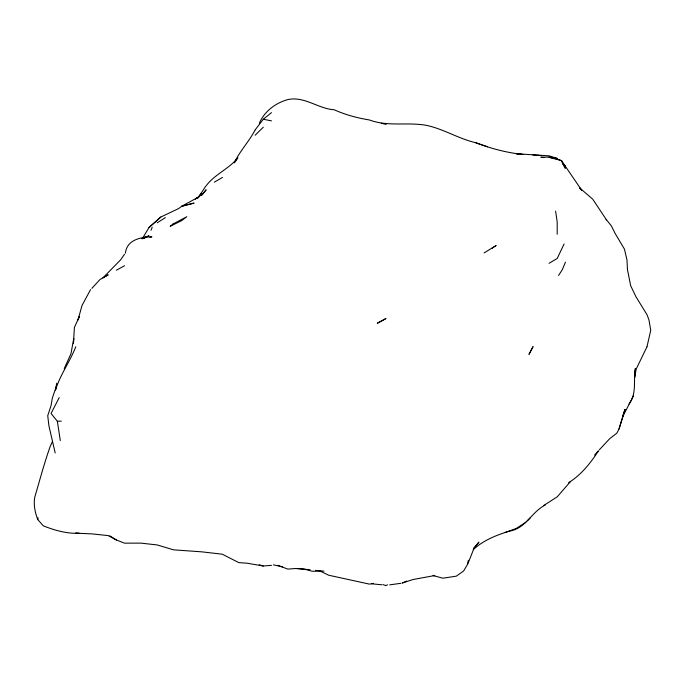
<?xml version="1.0" encoding="UTF-8"?>
<svg xmlns="http://www.w3.org/2000/svg" width="685" height="685" viewBox="0 0 685 685"><rect width="100%" height="100%" fill="white"/><g stroke="black" fill="none" stroke-linecap="round" stroke-linejoin="round"><path stroke-width="1.03" d="M557.196 234.227L557.196 222.008L555.603 211.16M467.401 564.235L468.403 560.313M271.474 565.322L263.305 566.007L246.977 563.181L238.817 562.625L222.282 554.199L201.904 551.853L173.51 549.832L157.182 544.943L140.853 543.119L124.524 543.162L116.364 539.977L108.196 535.601L91.867 533.88L75.547 533.17L79.263 533.315C66.873 533.786 54.672 530.387 43.275 525.815L37.778 519.555L38.077 517.766M55.536 389.842L56.709 383.189M55.588 389.919C60.066 374.909 69.827 361.911 75.547 347.295L75.795 346.79M647 346.721L650.75 330.247L648.918 319.758L647 314.689L635.954 296.751L630.671 285.731L627.469 269.676L626.989 259.966L624.42 249.057L615.087 233.379L611.474 226.041L606.182 219.414L606.456 219.834L592.722 199.164L579.596 187.887L581.685 190.216L561.495 160.632L557.196 158.971L549.036 157.31L561.495 160.632L564.988 168.039M125.398 253.167C126.879 239.733 140.733 237.01 151.907 236.856L149.895 237.258M599.238 449.917L609.796 438.571L616.817 433.194L619 429.075L624.977 409.63L622.502 416.985L633.548 395.724M619 429.075L624.977 409.63M56.376 386.28L52.36 398.019L51.05 405.546L47.736 415.709L48.918 425.822L55.185 452.948M646.94 346.901L636.219 368.984L634.635 377.503L635.372 368.504C633.197 380.338 637.033 393.806 629.01 404.013M468.052 563.361L473.874 548.625L478.926 542.118L473.481 548.428M151.008 230.246L152.207 227.257M564.115 243.954L557.196 258.468L549.036 263.297M565.45 262.141L562.274 269.736L558.583 275.43M64.227 368.676L70.957 353.708L73.757 338.536L73.423 343.605L74.408 327.421L79.409 316.419L77.944 320.041L82.029 305.476L90.557 289.609M52.351 441.782L50.21 446.397C44.277 463.154 39.739 480.271 34.73 497.293C33.445 504.854 35.021 512.508 37.778 519.555M254.974 130.219C248.98 141.641 239.818 151.077 234.261 162.842M59.218 397.565L51.05 413.457L57.36 421.266L60.297 440.566M473.249 549.618C483.25 540.396 496.223 535.199 509.049 531.226C525.857 528.683 531.329 512.029 545.277 505.008M259.375 123.137C264.573 111.193 275.421 103.084 287.794 99.582C304.619 96.003 317.977 108.744 334.126 109.737C345.386 114.815 357.185 117.966 369.438 119.969C387.813 126.922 407.549 121.887 426.524 125.372L426.575 125.381C443.632 129.028 458.659 138.747 475.561 142.66C490.897 148.568 506.78 152.729 523.143 154.493M467.787 563.96L463.617 570.982L456.278 576.171L442.904 578.191L433.399 575.657M196.646 198.299L197.999 197.34L181.671 206.288L178.699 208.531L160.795 217.042L149.013 227.514L142.531 238.32M205.611 186.363L197.999 198.008M598.45 450.876C590.547 463.128 581.145 474.902 568.627 482.694M234.946 162.062L237.832 157.833C228.944 168.998 214.722 174.221 206.159 185.815M124.524 254.221L120.62 259.838L102.913 277.887L108.196 274.813L100.036 279.489L91.867 288.342M198.573 197.237L201.424 193.375L198.29 197.289M255.145 129.919L263.305 119.25L271.474 112.623M202.392 194.54L206.159 189.754L201.356 195.516L202.477 193.975L195.293 199.258M594.614 455.037L598.014 451.235M570.314 481.76L557.196 496.848L543.59 505.581M525.926 522.218L516.379 528.383L505.085 532.553M527.313 520.848L530.096 518.117M255.145 135.21L263.305 127.213M160.795 217.042L149.013 227.514M144.338 237.866L145.734 236.625L142.249 238.808M491.89 248.39L496.146 245.495L484.141 252.902M157.182 222.805L165.342 217.642M214.328 182.184L222.488 177.424M116.364 270.224L124.524 265.746M144.389 238.157L149.013 235.743L141.761 238.697M402.086 583.098L406.625 581.06M387.573 584.802L385.758 585.598L383.043 584.588M402.652 582.918L413.081 579.51L434.744 575.546L433.074 575.323M373.513 583.346L369.438 584.125L328.62 575.203L320.452 571.213L312.291 571.256L304.123 569.124L295.963 568.473L287.794 569.107L277.819 565.305M389.696 584.862L400.862 583.303M57.36 421.266L61.307 421.138M551.365 157.053L540.867 157.25L543.933 157.456M522.629 154.485L516.379 153.74L549.036 155.838L557.196 158.372L554.139 158.158M537.99 155.349L540.867 155.589L532.707 154.896M295.98 568.464L310.091 569.723M315.571 570.348L323.962 571.144M371.535 583.8L381.956 584.793M263.305 119.25L271.474 120.868M273.375 564.842L282.391 566.863M381.297 123.274L386.092 124.43M259.221 564.783L263.305 566.007M475.561 142.66L487.532 146.778M109.831 535.833L116.364 539.977M562.394 163.338L565.365 166.181L562.556 163.355M561.495 160.632L565.365 168.287M533.007 346.756L529.034 354.239L533.007 346.756M172.962 224.072L170.214 226.29L181.671 220.613L186.825 216.691L172.962 224.072M385.852 318.602L377.375 323.234L385.852 318.602M188.152 204.558L181.671 206.288L194.086 203.077L188.152 204.558"/></g></svg>
